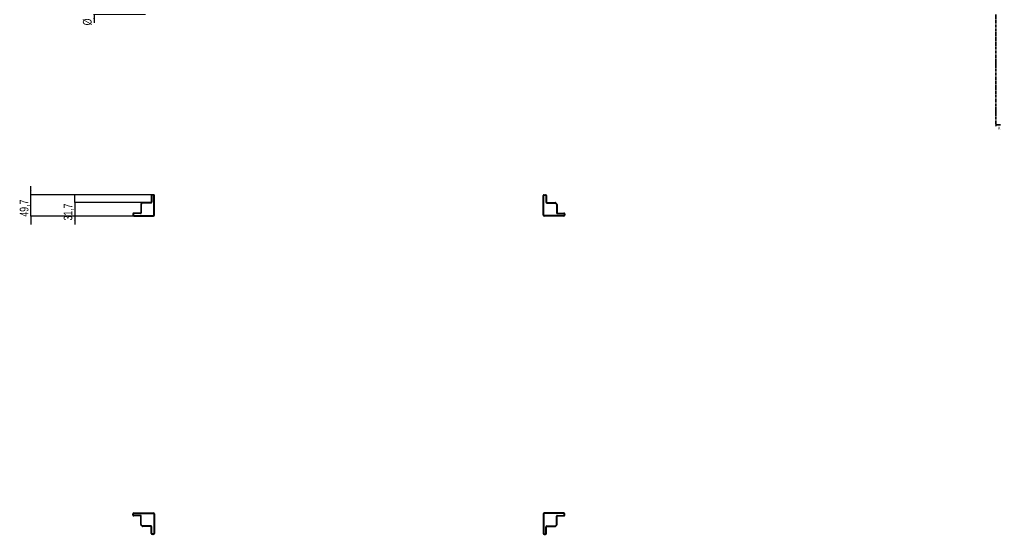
# Model space of a CAD drawing. Header units: millimetres. Extents: x -199 to 5173, y -2047 to 1507.
# Drawn here: x -198 to 2071, y -2047 to -857 of the extents above; entities that cross this region are included whole.
import ezdxf

# ---------------------------------------------------------------- set-up
doc = ezdxf.new("R2010")
doc.units = ezdxf.units.MM
doc.linetypes.add('CENTER', pattern=[10.16, 6.35, -1.27, 1.27, -1.27])
doc.layers.add('FORMAT', color=7, linetype='Continuous')
doc.styles.add('SLDTEXTSTYLE0', font='TXT', dxfattribs={"width": 0.75})
doc.dimstyles.new('SLDDIMSTYLE1', dxfattribs={"dimtxt": 20, "dimasz": 10, "dimexe": 0, "dimexo": 0.0625, "dimgap": 5, "dimtad": 2, "dimdec": 1, "dimrnd": 1e-09, "dimzin": 12, "dimdsep": 46, "dimtxsty": 'SLDTEXTSTYLE0', "dimsah": 1, "dimcen": 0.09, "dimadec": 0, "dimazin": 3, "dimtfac": 1, "dimtmove": 0, "dimatfit": 0, "dimfxl": 0, "dimfrac": 2, "dimtolj": 1, "dimtzin": 12, "dimarcsym": 0})

# ---------------------------------------------------------------- blocks, each defined once
blk = doc.blocks.new('_D_3')
at = {"layer": 'FORMAT'}
for p, q in [((-26, -835.3), (-26, -816.1)), ((92.8, -835.3), (-27, -835.3)), ((-26, -835.3), (-26, -845.3)), ((92.8, -845.3), (-27, -845.3)), ((-26, -845.3), (-26, -864.5))]:
    blk.add_line(p, q, dxfattribs=at)
for points in [[(-26, -835.3), (-24.5, -825.3), (-27.6, -825.3)], [(-26, -845.3), (-27.6, -855.3), (-24.5, -855.3)]]:
    blk.add_solid(points, dxfattribs=at)
at = {"layer": 'FORMAT', "char_height": 20, "attachment_point": 1, "rotation": 90, "style": 'SLDTEXTSTYLE0'}
for s, insert in [('10', (-52.1, -840)), ('%%c', (-51.8, -870.2))]:
    blk.add_mtext(s, dxfattribs=dict(at, insert=insert))
blk = doc.blocks.new('_D_5')
at = {"layer": 'FORMAT'}
for p, q in [((-172.2, -1261.8), (-172.2, -1242.5)), ((108.5, -1261.8), (-173.2, -1261.8)), ((-172.2, -1311.5), (-172.2, -1261.8)), ((66, -1311.5), (-173.2, -1311.5)), ((-172.2, -1311.5), (-172.2, -1330.7))]:
    blk.add_line(p, q, dxfattribs=at)
for points in [[(-172.2, -1261.8), (-170.6, -1251.8), (-173.7, -1251.8)], [(-172.2, -1311.5), (-173.7, -1321.5), (-170.6, -1321.5)]]:
    blk.add_solid(points, dxfattribs=at)
at = {"layer": 'FORMAT', "insert": (-197.9, -1312.5), "char_height": 20, "attachment_point": 1, "rotation": 90, "style": 'SLDTEXTSTYLE0'}
blk.add_mtext('49,7', dxfattribs=at)
blk = doc.blocks.new('_D_6')
at = {"layer": 'FORMAT'}
for p, q in [((-70.5, -1279.8), (-70.5, -1260.5)), ((86.4, -1279.8), (-71.5, -1279.8)), ((-70.5, -1279.8), (-70.5, -1311.5)), ((66, -1311.5), (-71.5, -1311.5)), ((-70.5, -1311.5), (-70.5, -1330.7))]:
    blk.add_line(p, q, dxfattribs=at)
for points in [[(-70.5, -1279.8), (-69, -1269.8), (-72.1, -1269.8)], [(-70.5, -1311.5), (-72.1, -1321.5), (-69, -1321.5)]]:
    blk.add_solid(points, dxfattribs=at)
at = {"layer": 'FORMAT', "insert": (-96.3, -1321.5), "char_height": 20, "attachment_point": 1, "rotation": 90, "style": 'SLDTEXTSTYLE0'}
blk.add_mtext('31,7', dxfattribs=at)

msp = doc.modelspace()

# ---------------------------------------------------------------- linework, layer by layer
at = {"color": 7, "linetype": 'CENTER', "lineweight": 35}
msp.add_line((2060.78, 1499.09), (2060.78, -1103.67), dxfattribs=at)
at = {"color": 7, "linetype": 'Continuous', "lineweight": 35}
msp.add_line((2071.42, -1100.67), (2060.78, -1100.67), dxfattribs=at)
at = {"color": 7, "linetype": 'Continuous', "lineweight": 25}
for p, q in [((106.48, -1263.77), (106.48, -1279.12)), ((107.83, -1263.77), (107.83, -1279.12)), ((111.68, -1261.77), (108.48, -1261.77)), ((111.68, -1263.12), (108.48, -1263.12)), ((112.33, -1309.47), (112.33, -1263.77)), ((113.68, -1309.47), (113.68, -1263.77)), ((1013.68, -1309.47), (1013.68, -1263.77)), ((1015.03, -1309.47), (1015.03, -1263.77)), ((1015.68, -1261.77), (1018.88, -1261.77)), ((1015.68, -1263.12), (1018.88, -1263.12)), ((1019.53, -1263.77), (1019.53, -1279.12)), ((1020.88, -1263.77), (1020.88, -1279.12)), ((81.98, -1284.22), (81.98, -1303.62)), ((83.77, -1281.6), (82.56, -1282.8)), ((83.33, -1284.22), (83.33, -1303.62)), ((84.72, -1282.55), (83.52, -1283.76)), ((84.72, -1282.55), (83.77, -1281.6)), ((85.01, -1280.36), (83.8, -1281.56)), ((83.8, -1281.56), (84.76, -1282.52)), ((85.96, -1281.31), (84.76, -1282.52)), ((105.83, -1279.77), (86.42, -1279.77)), ((105.83, -1281.12), (86.42, -1281.12)), ((1021.53, -1279.77), (1040.93, -1279.77)), ((1021.53, -1281.12), (1040.93, -1281.12)), ((1041.39, -1281.31), (1042.59, -1282.52)), ((1042.34, -1280.36), (1043.55, -1281.56)), ((1043.55, -1281.56), (1042.59, -1282.52)), ((1042.63, -1282.55), (1043.58, -1281.6)), ((1042.63, -1282.55), (1043.84, -1283.76)), ((1043.58, -1281.6), (1044.79, -1282.8)), ((1044.03, -1284.22), (1044.03, -1303.62)), ((1045.38, -1284.22), (1045.38, -1303.62)), ((63.98, -1306.27), (63.98, -1309.47)), ((65.33, -1306.27), (65.33, -1309.47)), ((81.33, -1304.27), (65.98, -1304.27)), ((81.33, -1305.62), (65.98, -1305.62)), ((65.98, -1310.12), (111.68, -1310.12)), ((65.98, -1311.47), (111.68, -1311.47)), ((1061.38, -1310.12), (1015.68, -1310.12)), ((1061.38, -1311.47), (1015.68, -1311.47)), ((1046.03, -1304.27), (1061.38, -1304.27)), ((1046.03, -1305.62), (1061.38, -1305.62)), ((1062.03, -1306.27), (1062.03, -1309.47)), ((1063.38, -1306.27), (1063.38, -1309.47)), ((63.98, -2002.67), (63.98, -1999.47)), ((65.33, -2002.67), (65.33, -1999.47)), ((65.98, -1997.47), (111.68, -1997.47)), ((65.98, -1998.82), (111.68, -1998.82)), ((81.33, -2003.32), (65.98, -2003.32)), ((81.33, -2004.67), (65.98, -2004.67)), ((81.98, -2024.72), (81.98, -2005.32)), ((83.33, -2024.72), (83.33, -2005.32)), ((112.33, -1999.47), (112.33, -2045.17)), ((113.68, -1999.47), (113.68, -2045.17)), ((1013.68, -1999.47), (1013.68, -2045.17)), ((1015.03, -1999.47), (1015.03, -2045.17)), ((1061.38, -1997.47), (1015.68, -1997.47)), ((1061.38, -1998.82), (1015.68, -1998.82)), ((1044.03, -2024.72), (1044.03, -2005.32)), ((1045.38, -2024.72), (1045.38, -2005.32)), ((1046.03, -2003.32), (1061.38, -2003.32)), ((1046.03, -2004.67), (1061.38, -2004.67)), ((1062.03, -2002.67), (1062.03, -1999.47)), ((1063.38, -2002.67), (1063.38, -1999.47)), ((83.77, -2027.34), (82.56, -2026.14)), ((84.72, -2026.39), (83.52, -2025.18)), ((84.72, -2026.39), (83.77, -2027.34)), ((83.8, -2027.38), (84.76, -2026.42)), ((85.01, -2028.58), (83.8, -2027.38)), ((85.96, -2027.63), (84.76, -2026.42)), ((105.83, -2027.82), (86.42, -2027.82)), ((105.83, -2029.17), (86.42, -2029.17)), ((106.48, -2045.17), (106.48, -2029.82)), ((107.83, -2045.17), (107.83, -2029.82)), ((1019.53, -2045.17), (1019.53, -2029.82)), ((1020.88, -2045.17), (1020.88, -2029.82)), ((1021.53, -2027.82), (1040.93, -2027.82)), ((1021.53, -2029.17), (1040.93, -2029.17)), ((1041.39, -2027.63), (1042.59, -2026.42)), ((1042.34, -2028.58), (1043.55, -2027.38)), ((1043.55, -2027.38), (1042.59, -2026.42)), ((1042.63, -2026.39), (1043.84, -2025.18)), ((1042.63, -2026.39), (1043.58, -2027.34)), ((1043.58, -2027.34), (1044.79, -2026.14)), ((111.68, -2045.82), (108.48, -2045.82)), ((111.68, -2047.17), (108.48, -2047.17)), ((1015.68, -2045.82), (1018.88, -2045.82)), ((1015.68, -2047.17), (1018.88, -2047.17))]:
    msp.add_line(p, q, dxfattribs=at)
for centre, radius, start, end in [((108.48, -1263.77), 2, 90, 180), ((108.48, -1263.77), 0.65, 90, 180), ((111.68, -1263.77), 2, 0, 90), ((111.68, -1263.77), 0.65, 0, 90), ((1015.68, -1263.77), 2, 90, 180), ((1015.68, -1263.77), 0.65, 90, 180), ((1018.88, -1263.77), 2, 0, 90), ((1018.88, -1263.77), 0.65, 0, 90), ((83.98, -1284.22), 2, 135, 180), ((83.98, -1284.22), 0.65, 135, 180), ((86.42, -1281.77), 2, 90, 135), ((86.42, -1281.77), 0.65, 90, 135), ((105.83, -1279.12), 0.65, 270, 0), ((105.83, -1279.12), 2, 270, 0), ((1021.53, -1279.12), 2, 180, 270), ((1021.53, -1279.12), 0.65, 180, 270), ((1040.93, -1281.77), 2, 45, 90), ((1040.93, -1281.77), 0.65, 45, 90), ((1043.38, -1284.22), 0.65, 0, 45), ((1043.38, -1284.22), 2, 0, 45), ((65.98, -1306.27), 2, 90, 180), ((65.98, -1309.47), 2, 180, 270), ((65.98, -1306.27), 0.65, 90, 180), ((65.98, -1309.47), 0.65, 180, 270), ((81.33, -1303.62), 0.65, 270, 0), ((81.33, -1303.62), 2, 270, 0), ((111.68, -1309.47), 0.65, 270, 0), ((111.68, -1309.47), 2, 270, 0), ((1015.68, -1309.47), 2, 180, 270), ((1015.68, -1309.47), 0.65, 180, 270), ((1046.03, -1303.62), 2, 180, 270), ((1046.03, -1303.62), 0.65, 180, 270), ((1061.38, -1306.27), 2, 0, 90), ((1061.38, -1306.27), 0.65, 0, 90), ((1061.38, -1309.47), 2, 270, 0), ((1061.38, -1309.47), 0.65, 270, 0), ((65.98, -1999.47), 2, 90, 180), ((65.98, -2002.67), 2, 180, 270), ((65.98, -1999.47), 0.65, 90, 180), ((65.98, -2002.67), 0.65, 180, 270), ((81.33, -2005.32), 2, 0, 90), ((81.33, -2005.32), 0.65, 0, 90), ((111.68, -1999.47), 2, 0, 90), ((111.68, -1999.47), 0.65, 0, 90), ((1015.68, -1999.47), 2, 90, 180), ((1015.68, -1999.47), 0.65, 90, 180), ((1046.03, -2005.32), 2, 90, 180), ((1046.03, -2005.32), 0.65, 90, 180), ((1061.38, -1999.47), 2, 0, 90), ((1061.38, -1999.47), 0.65, 0, 90), ((1061.38, -2002.67), 0.65, 270, 0), ((1061.38, -2002.67), 2, 270, 0), ((83.98, -2024.72), 2, 180, 225), ((83.98, -2024.72), 0.65, 180, 225), ((86.42, -2027.17), 2, 225, 270), ((86.42, -2027.17), 0.65, 225, 270), ((105.83, -2029.82), 2, 0, 90), ((105.83, -2029.82), 0.65, 0, 90), ((1021.53, -2029.82), 2, 90, 180), ((1021.53, -2029.82), 0.65, 90, 180), ((1040.93, -2027.17), 0.65, 270, 315), ((1040.93, -2027.17), 2, 270, 315), ((1043.38, -2024.72), 0.65, 315, 0), ((1043.38, -2024.72), 2, 315, 0), ((108.48, -2045.17), 2, 180, 270), ((108.48, -2045.17), 0.65, 180, 270), ((111.68, -2045.17), 2, 270, 0), ((111.68, -2045.17), 0.65, 270, 0), ((1015.68, -2045.17), 2, 180, 270), ((1015.68, -2045.17), 0.65, 180, 270), ((1018.88, -2045.17), 0.65, 270, 0), ((1018.88, -2045.17), 2, 270, 0)]:
    msp.add_arc(centre, radius, start, end, dxfattribs=at)
at = {"color": 7, "linetype": 'Continuous', "lineweight": 35}
msp.add_solid([(2060.78, -1100.67), (2067.78, -1101.79), (2067.78, -1099.55)], dxfattribs=at)

# ---------------------------------------------------------------- texts
at = {"color": 7, "linetype": 'Continuous', "insert": (2065.92, -1104.37), "char_height": 7, "attachment_point": 1, "style": 'SLDTEXTSTYLE0'}
msp.add_mtext('K', dxfattribs=at)

# ---------------------------------------------------------------- dimensions: what is measured, and where the dimension line sits
at = {"layer": 'FORMAT'}
dim = msp.add_linear_dim(base=(-26.02, -845.29), p1=(92.83, -835.29), p2=(92.83, -845.29), angle=90, text='%%c<>', dimstyle='SLDDIMSTYLE1', dxfattribs=at)
dim.commit()
dim.dimension.update_dxf_attribs({"geometry": '_D_3', "text_midpoint": (-26.02, -840.29), "dimtype": 160})
for base, p1, p2, picture, middle in [((-172.17, -1261.77), (65.98, -1311.47), (108.48, -1261.77), '_D_5', (-172.17, -1286.62)), ((-70.54, -1311.47), (86.42, -1279.77), (65.98, -1311.47), '_D_6', (-70.54, -1295.62))]:
    dim = msp.add_linear_dim(base=base, p1=p1, p2=p2, angle=90, dimstyle='SLDDIMSTYLE1', dxfattribs=at)
    dim.commit()
    dim.dimension.update_dxf_attribs({"geometry": picture, "text_midpoint": middle, "dimtype": 160})

doc.saveas('drawing.dxf')
